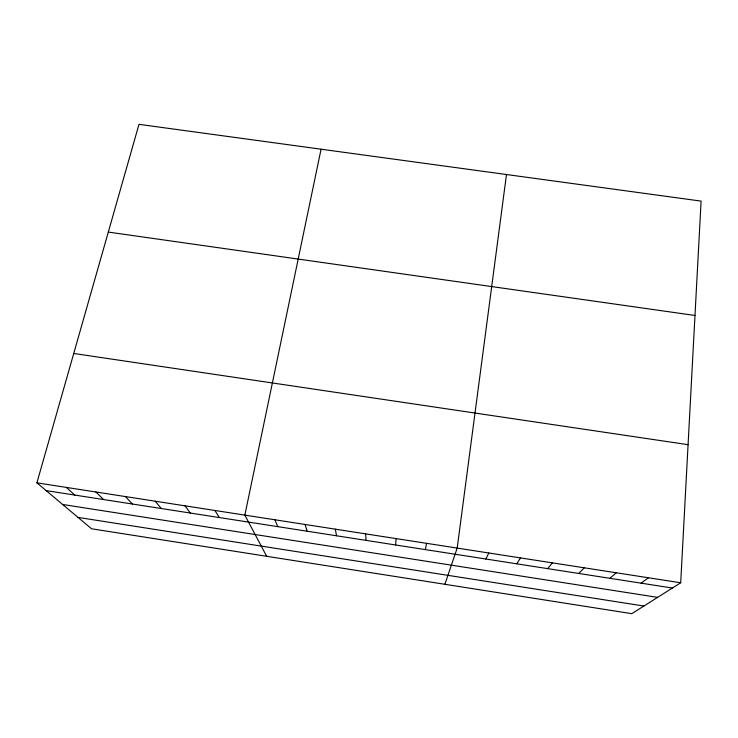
<?xml version="1.0" encoding="UTF-8"?>
<svg xmlns="http://www.w3.org/2000/svg" width="738" height="738" viewBox="0 0 738 738"><rect width="100%" height="100%" fill="white"/><g stroke="black" fill="none" stroke-linecap="round" stroke-linejoin="round"><path stroke-width="1.11" d="M680.694 582.78L701.1 201.105L138.984 124.335L36.9 482.836L91.54 528.777L631.811 613.665L680.694 582.78L36.9 482.836M395.651 544.985L396.066 538.602M506.48 174.528L457.191 548.085L444.876 584.293M425.337 549.598L426.582 543.334M321.067 149.205L244.85 515.124L266.658 556.295M485.853 559.017L488.824 552.993M516.711 563.814L520.548 557.919M547.651 568.629L552.375 562.863M578.693 573.463L584.302 567.817M609.828 578.306L616.331 572.789M641.054 583.158L648.462 577.78M108.311 232.073L694.984 315.477M73.745 353.465L688.074 444.682M46.153 490.613L672.383 588.029M62.619 504.469L657.613 597.365M77.979 517.384L643.887 606.036M66.346 487.412L74.815 495.078M95.875 491.997L103.56 499.543M125.497 496.591L132.388 504.036M155.201 501.203L161.308 508.528M184.998 505.834L190.303 513.039M214.878 510.465L219.38 517.569M274.914 519.792L277.802 526.655M305.071 524.469L307.137 531.212M335.31 529.164L336.556 535.788M365.642 533.878L366.057 540.382"/></g></svg>
